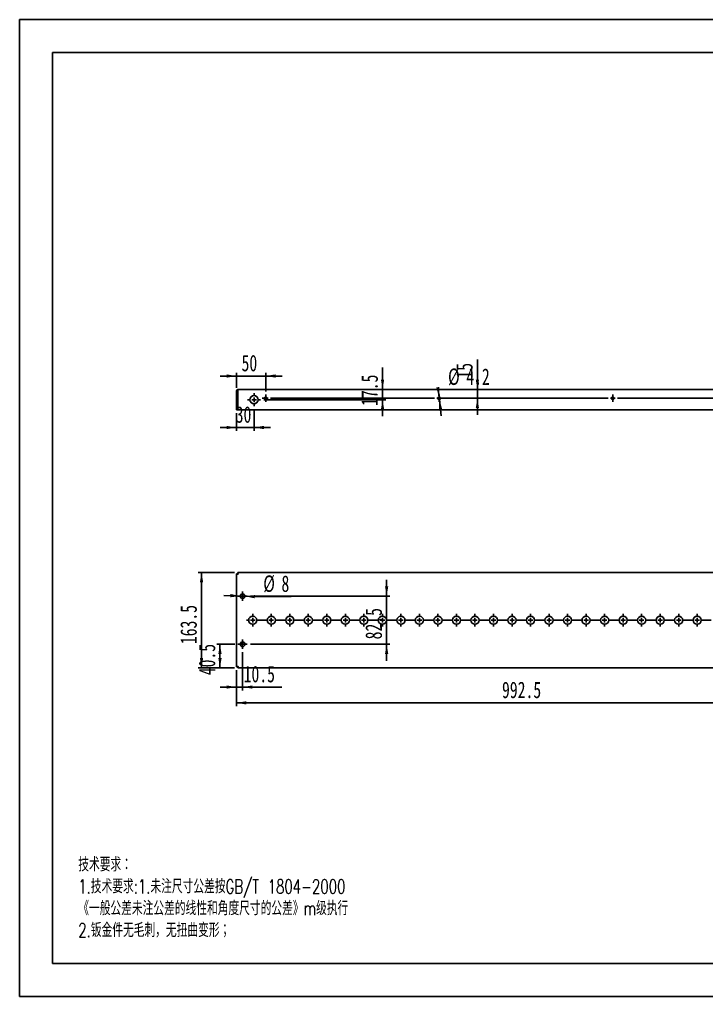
# Model space of a CAD drawing. Extents: x 0 to 2370, y 0 to 1676.
# Drawn here: x 0 to 1178, y 0 to 1676 of the extents above; entities that cross this region are included whole.
import ezdxf

# ---------------------------------------------------------------- set-up
doc = ezdxf.new("R2010")
doc.units = 0
doc.header["$LTSCALE"] = 5.641897
doc.layers.get('0').update_dxf_attribs({"linetype": 'CONTINUOUS'})
doc.layers.add('粗实线', color=7, linetype='CONTINUOUS')
doc.layers.add('细实线', color=7, linetype='CONTINUOUS')
doc.styles.add('SLDTEXTSTYLE0', font='TXT', dxfattribs={"width": 0.7, "bigfont": 'bigfont'})
doc.styles.add('SLDTEXTSTYLE6', font='TXT', dxfattribs={"width": 0.7})
doc.dimstyles.new('SLDDIMSTYLE0', dxfattribs={"dimtxt": 28.209484, "dimasz": 16.925691, "dimexe": 0, "dimexo": 0.0625, "dimgap": 7.052371, "dimtad": 2, "dimdec": 1, "dimrnd": 1e-09, "dimzin": 12, "dimtxsty": 'SLDTEXTSTYLE6', "dimsah": 1, "dimcen": 0.09, "dimazin": 3, "dimtfac": 1, "dimtdec": 1, "dimtofl": 0, "dimtmove": 0, "dimatfit": 3, "dimtolj": 1, "dimtzin": 12})
doc.dimstyles.new('SLDDIMSTYLE1', dxfattribs={"dimtxt": 28.209484, "dimasz": 16.925691, "dimexe": 0, "dimexo": 0.0625, "dimgap": 7.052371, "dimtad": 2, "dimdec": 1, "dimrnd": 1e-09, "dimzin": 12, "dimtxsty": 'SLDTEXTSTYLE6', "dimsah": 1, "dimcen": 0.09, "dimazin": 3, "dimtfac": 1, "dimtdec": 1, "dimtmove": 0, "dimatfit": 3, "dimtolj": 1, "dimtzin": 12})
doc.dimstyles.new('SLDDIMSTYLE2', dxfattribs={"dimtxt": 28.209484, "dimasz": 16.925691, "dimexe": 0, "dimexo": 0.0625, "dimgap": 7.052371, "dimtad": 0, "dimtih": 1, "dimtoh": 1, "dimdec": 1, "dimrnd": 1e-09, "dimzin": 12, "dimtxsty": 'SLDTEXTSTYLE6', "dimsah": 1, "dimcen": 0, "dimazin": 3, "dimtfac": 1, "dimtdec": 1, "dimtmove": 0, "dimatfit": 3, "dimtolj": 1, "dimtzin": 12})

# ---------------------------------------------------------------- blocks, each defined once
blk = doc.blocks.new('SW_NOTE_0')
at = {"layer": '细实线', "color": 0, "attachment_point": 1, "style": 'SLDTEXTSTYLE0'}
for s, insert, char_height in [('技术要求：', (0, 30.8), 23.88), ('1.技术要求:1.未注尺寸公差按GB/T 1804-2000', (0, -6.7), 23.884), ('《一般公差未注公差的线性和角度尺寸的公差》m级执行', (0, -44.2), 23.884), ('2.钣金件无毛刺，无扭曲变形；', (0, -81.7), 23.884)]:
    blk.add_mtext(s, dxfattribs=dict(at, insert=insert, char_height=char_height))
blk = doc.blocks.new('_D')
at = {"layer": '细实线'}
for p, q in [((372, 559.9), (372, 497.9)), ((1364.5, 559.9), (1364.5, 497.9)), ((1364.5, 503.6), (372, 503.6))]:
    blk.add_line(p, q, dxfattribs=at)
for points in [[(372, 503.6), (388.9, 500.8), (388.9, 506.4)], [(1364.5, 503.6), (1347.6, 506.4), (1347.6, 500.8)]]:
    blk.add_solid(points, dxfattribs=at)
at = {"layer": '细实线', "insert": (827.2, 540), "char_height": 28.21, "attachment_point": 1, "style": 'SLDTEXTSTYLE6'}
blk.add_mtext('992.5', dxfattribs=at)
blk = doc.blocks.new('_D_1')
at = {"layer": '细实线'}
for p, q in [((368.3, 727.1), (306.4, 727.1)), ((312, 563.6), (312, 727.1)), ((368.3, 563.6), (306.4, 563.6))]:
    blk.add_line(p, q, dxfattribs=at)
for points in [[(312, 727.1), (309.2, 710.2), (314.8, 710.2)], [(312, 563.6), (314.8, 580.5), (309.2, 580.5)]]:
    blk.add_solid(points, dxfattribs=at)
at = {"layer": '细实线', "insert": (275.6, 604.3), "char_height": 28.21, "attachment_point": 1, "rotation": 90, "style": 'SLDTEXTSTYLE6'}
blk.add_mtext('163.5', dxfattribs=at)
blk = doc.blocks.new('_D_5')
at = {"layer": '细实线'}
for p, q in [((629.4, 686.6), (629.4, 714.8)), ((396.2, 686.6), (635, 686.6)), ((629.4, 604.1), (629.4, 686.6)), ((396.2, 604.1), (635, 604.1)), ((629.4, 604.1), (629.4, 575.9))]:
    blk.add_line(p, q, dxfattribs=at)
for points in [[(629.4, 686.6), (632.2, 703.5), (626.6, 703.5)], [(629.4, 604.1), (626.6, 587.2), (632.2, 587.2)]]:
    blk.add_solid(points, dxfattribs=at)
at = {"layer": '细实线', "insert": (593, 612.5), "char_height": 28.21, "attachment_point": 1, "rotation": 90, "style": 'SLDTEXTSTYLE6'}
blk.add_mtext('82.5', dxfattribs=at)
blk = doc.blocks.new('_D_6')
at = {"layer": '细实线'}
for p, q in [((368.9, 604.1), (338, 604.1)), ((343.6, 563.6), (343.6, 604.1)), ((368.3, 563.6), (338, 563.6))]:
    blk.add_line(p, q, dxfattribs=at)
for points in [[(343.6, 604.1), (340.8, 587.2), (346.5, 587.2)], [(343.6, 563.6), (346.5, 580.5), (340.8, 580.5)]]:
    blk.add_solid(points, dxfattribs=at)
at = {"layer": '细实线', "insert": (307.3, 551), "char_height": 28.21, "attachment_point": 1, "rotation": 90, "style": 'SLDTEXTSTYLE6'}
blk.add_mtext('40.5', dxfattribs=at)
blk = doc.blocks.new('_D_7')
at = {"layer": '细实线'}
for p, q in [((382.5, 590.5), (382.5, 525)), ((372, 559.9), (372, 525)), ((372, 530.7), (343.8, 530.7)), ((372, 530.7), (382.5, 530.7)), ((382.5, 530.7), (449.8, 530.7))]:
    blk.add_line(p, q, dxfattribs=at)
for points in [[(372, 530.7), (355.1, 533.5), (355.1, 527.9)], [(382.5, 530.7), (399.4, 527.9), (399.4, 533.5)]]:
    blk.add_solid(points, dxfattribs=at)
at = {"layer": '细实线', "insert": (384.2, 567.1), "char_height": 28.21, "attachment_point": 1, "style": 'SLDTEXTSTYLE6'}
blk.add_mtext('10.5', dxfattribs=at)
blk = doc.blocks.new('_D_8')
at = {"layer": '细实线'}
for p, q in [((378.5, 686.8), (350.3, 687.9)), ((378.5, 686.8), (386.5, 686.4)), ((386.5, 686.4), (400.9, 685.8)), ((400.9, 685.8), (465.5, 685.8))]:
    blk.add_line(p, q, dxfattribs=at)
for points in [[(378.5, 686.8), (361.7, 690.3), (361.5, 684.7)], [(386.5, 686.4), (403.3, 682.9), (403.5, 688.5)]]:
    blk.add_solid(points, dxfattribs=at)
at = {"layer": '细实线', "attachment_point": 1, "style": 'SLDTEXTSTYLE6'}
for s, insert, char_height in [('%%c', (417.9, 722.2), 28.21), ('8', (449.1, 722.2), 28.2)]:
    blk.add_mtext(s, dxfattribs=dict(at, insert=insert, char_height=char_height))
blk = doc.blocks.new('SW_CENTERMARKSYMBOL_0')
at = {"layer": '细实线', "color": 0}
for p, q in [((-897, 0), (-900, 0)), ((-889, 0), (-893, 0)), ((-889, 8), (-889, 11)), ((-889, 0), (-889, 4)), ((-889, 0), (-889, -4)), ((-889, 0), (-885, 0)), ((-881, 0), (-865.25, 0)), ((-857.25, 0), (-861.25, 0)), ((-857.25, 8), (-857.25, 11)), ((-857.25, 0), (-857.25, 4)), ((-857.25, 0), (-857.25, -4)), ((-857.25, 0), (-853.25, 0)), ((-849.25, 0), (-833.5, 0)), ((-825.5, 0), (-829.5, 0)), ((-825.5, 8), (-825.5, 11)), ((-825.5, 0), (-825.5, 4)), ((-825.5, 0), (-825.5, -4)), ((-825.5, 0), (-821.5, 0)), ((-817.5, 0), (-801.75, 0)), ((-793.75, 0), (-797.75, 0)), ((-793.75, 8), (-793.75, 11)), ((-793.75, 0), (-793.75, 4)), ((-793.75, 0), (-793.75, -4)), ((-793.75, 0), (-789.75, 0)), ((-785.75, 0), (-770, 0)), ((-762, 0), (-766, 0)), ((-762, 8), (-762, 11)), ((-762, 0), (-762, 4)), ((-762, 0), (-762, -4)), ((-762, 0), (-758, 0)), ((-754, 0), (-738.25, 0)), ((-730.25, 0), (-734.25, 0)), ((-730.25, 8), (-730.25, 11)), ((-730.25, 0), (-730.25, 4)), ((-730.25, 0), (-730.25, -4)), ((-730.25, 0), (-726.25, 0)), ((-722.25, 0), (-706.5, 0)), ((-698.5, 0), (-702.5, 0)), ((-698.5, 8), (-698.5, 11)), ((-698.5, 0), (-698.5, 4)), ((-698.5, 0), (-698.5, -4)), ((-698.5, 0), (-694.5, 0)), ((-690.5, 0), (-674.75, 0)), ((-666.75, 0), (-670.75, 0)), ((-666.75, 8), (-666.75, 11)), ((-666.75, 0), (-666.75, 4)), ((-666.75, 0), (-666.75, -4)), ((-666.75, 0), (-662.75, 0)), ((-658.75, 0), (-643, 0)), ((-635, 0), (-639, 0)), ((-635, 8), (-635, 11)), ((-635, 0), (-635, 4)), ((-635, 0), (-635, -4)), ((-635, 0), (-631, 0)), ((-627, 0), (-611.25, 0)), ((-603.25, 0), (-607.25, 0)), ((-603.25, 8), (-603.25, 11)), ((-603.25, 0), (-603.25, 4)), ((-603.25, 0), (-603.25, -4)), ((-603.25, 0), (-599.25, 0)), ((-595.25, 0), (-579.5, 0)), ((-571.5, 0), (-575.5, 0)), ((-571.5, 8), (-571.5, 11)), ((-571.5, 0), (-571.5, 4)), ((-571.5, 0), (-571.5, -4)), ((-571.5, 0), (-567.5, 0)), ((-563.5, 0), (-547.75, 0)), ((-539.75, 0), (-543.75, 0)), ((-539.75, 8), (-539.75, 11)), ((-539.75, 0), (-539.75, 4)), ((-539.75, 0), (-539.75, -4)), ((-539.75, 0), (-535.75, 0)), ((-531.75, 0), (-516, 0)), ((-508, 0), (-512, 0)), ((-508, 8), (-508, 11)), ((-508, 0), (-508, 4)), ((-508, 0), (-508, -4)), ((-508, 0), (-504, 0)), ((-500, 0), (-484.25, 0)), ((-476.25, 0), (-480.25, 0)), ((-476.25, 8), (-476.25, 11)), ((-476.25, 0), (-476.25, 4)), ((-476.25, 0), (-476.25, -4)), ((-476.25, 0), (-472.25, 0)), ((-468.25, 0), (-452.5, 0)), ((-444.5, 0), (-448.5, 0)), ((-444.5, 8), (-444.5, 11)), ((-444.5, 0), (-444.5, 4)), ((-444.5, 0), (-444.5, -4)), ((-444.5, 0), (-440.5, 0)), ((-436.5, 0), (-420.75, 0)), ((-412.75, 0), (-416.75, 0)), ((-412.75, 8), (-412.75, 11)), ((-412.75, 0), (-412.75, 4)), ((-412.75, 0), (-412.75, -4)), ((-412.75, 0), (-408.75, 0)), ((-404.75, 0), (-389, 0)), ((-381, 0), (-385, 0)), ((-381, 8), (-381, 11)), ((-381, 0), (-381, 4)), ((-381, 0), (-381, -4)), ((-381, 0), (-377, 0)), ((-373, 0), (-357.25, 0)), ((-349.25, 0), (-353.25, 0)), ((-349.25, 8), (-349.25, 11)), ((-349.25, 0), (-349.25, 4)), ((-349.25, 0), (-349.25, -4)), ((-349.25, 0), (-345.25, 0)), ((-341.25, 0), (-325.5, 0)), ((-317.5, 0), (-321.5, 0)), ((-317.5, 8), (-317.5, 11)), ((-317.5, 0), (-317.5, 4)), ((-317.5, 0), (-317.5, -4)), ((-317.5, 0), (-313.5, 0)), ((-309.5, 0), (-293.75, 0)), ((-285.75, 0), (-289.75, 0)), ((-285.75, 8), (-285.75, 11)), ((-285.75, 0), (-285.75, 4)), ((-285.75, 0), (-285.75, -4)), ((-285.75, 0), (-281.75, 0)), ((-277.75, 0), (-262, 0)), ((-254, 0), (-258, 0)), ((-254, 8), (-254, 11)), ((-254, 0), (-254, 4)), ((-254, 0), (-254, -4)), ((-254, 0), (-250, 0)), ((-246, 0), (-230.25, 0)), ((-222.25, 0), (-226.25, 0)), ((-222.25, 8), (-222.25, 11)), ((-222.25, 0), (-222.25, 4)), ((-222.25, 0), (-222.25, -4)), ((-222.25, 0), (-218.25, 0)), ((-214.25, 0), (-198.5, 0)), ((-190.5, 0), (-194.5, 0)), ((-190.5, 8), (-190.5, 11)), ((-190.5, 0), (-190.5, 4)), ((-190.5, 0), (-190.5, -4)), ((-190.5, 0), (-186.5, 0)), ((-182.5, 0), (-166.75, 0)), ((-158.75, 0), (-162.75, 0)), ((-158.75, 8), (-158.75, 11)), ((-158.75, 0), (-158.75, 4)), ((-158.75, 0), (-158.75, -4)), ((-158.75, 0), (-154.75, 0)), ((-150.75, 0), (-135, 0)), ((-127, 0), (-131, 0)), ((-127, 8), (-127, 11)), ((-127, 0), (-127, 4)), ((-127, 0), (-127, -4)), ((-127, 0), (-123, 0)), ((-119, 0), (-103.25, 0)), ((-95.25, 0), (-99.25, 0)), ((-95.25, 8), (-95.25, 11)), ((-95.25, 0), (-95.25, 4)), ((-95.25, 0), (-95.25, -4)), ((-95.25, 0), (-91.25, 0)), ((-87.25, 0), (-71.5, 0)), ((-63.5, 0), (-67.5, 0)), ((-63.5, 8), (-63.5, 11)), ((-63.5, 0), (-63.5, 4)), ((-63.5, 0), (-63.5, -4)), ((-63.5, 0), (-59.5, 0)), ((-55.5, 0), (-39.75, 0)), ((-31.75, 0), (-35.75, 0)), ((-31.75, 8), (-31.75, 11)), ((-31.75, 0), (-31.75, 4)), ((-31.75, 0), (-31.75, -4)), ((-31.75, 0), (-27.75, 0)), ((-23.75, 0), (-8, 0)), ((0, 0), (-4, 0)), ((0, 8), (0, 11)), ((0, 0), (0, 4)), ((0, 0), (0, -4)), ((0, 0), (4, 0)), ((8, 0), (23.75, 0)), ((31.75, 0), (27.75, 0)), ((31.75, 8), (31.75, 11)), ((31.75, 0), (31.75, 4)), ((31.75, 0), (31.75, -4)), ((31.75, 0), (35.75, 0)), ((39.75, 0), (42.75, 0)), ((-889, -8), (-889, -11)), ((-857.25, -8), (-857.25, -11)), ((-825.5, -8), (-825.5, -11)), ((-793.75, -8), (-793.75, -11)), ((-762, -8), (-762, -11)), ((-730.25, -8), (-730.25, -11)), ((-698.5, -8), (-698.5, -11)), ((-666.75, -8), (-666.75, -11)), ((-635, -8), (-635, -11)), ((-603.25, -8), (-603.25, -11)), ((-571.5, -8), (-571.5, -11)), ((-539.75, -8), (-539.75, -11)), ((-508, -8), (-508, -11)), ((-476.25, -8), (-476.25, -11)), ((-444.5, -8), (-444.5, -11)), ((-412.75, -8), (-412.75, -11)), ((-381, -8), (-381, -11)), ((-349.25, -8), (-349.25, -11)), ((-317.5, -8), (-317.5, -11)), ((-285.75, -8), (-285.75, -11)), ((-254, -8), (-254, -11)), ((-222.25, -8), (-222.25, -11)), ((-190.5, -8), (-190.5, -11)), ((-158.75, -8), (-158.75, -11)), ((-127, -8), (-127, -11)), ((-95.25, -8), (-95.25, -11)), ((-63.5, -8), (-63.5, -11)), ((-31.75, -8), (-31.75, -11)), ((0, -8), (0, -11)), ((31.75, -8), (31.75, -11))]:
    blk.add_line(p, q, dxfattribs=at)
blk = doc.blocks.new('SW_CENTERMARKSYMBOL_1')
at = {"layer": '细实线', "color": 0}
for p, q in [((-4, 0), (-8, 0)), ((0, 0), (-4, 0)), ((0, 4), (0, 8)), ((0, 0), (0, 4)), ((0, 0), (0, -4)), ((0, 0), (4, 0)), ((4, 0), (8, 0)), ((0, -4), (0, -8))]:
    blk.add_line(p, q, dxfattribs=at)
blk = doc.blocks.new('SW_CENTERMARKSYMBOL_4')
at = {"layer": '细实线', "color": 0}
for p, q in [((-4, 0), (-8, 0)), ((0, 0), (-4, 0)), ((0, 4), (0, 8)), ((0, 0), (0, 4)), ((0, 0), (0, -4)), ((0, 0), (4, 0)), ((4, 0), (8, 0)), ((0, -4), (0, -8))]:
    blk.add_line(p, q, dxfattribs=at)
blk = doc.blocks.new('_D_13')
at = {"layer": '细实线'}
for p, q in [((372, 1064.2), (343.8, 1064.2)), ((372, 1044.1), (372, 1069.8)), ((372, 1064.2), (422, 1064.2)), ((422, 1037.9), (422, 1069.8)), ((422, 1064.2), (450.2, 1064.2))]:
    blk.add_line(p, q, dxfattribs=at)
for points in [[(372, 1064.2), (355.1, 1067), (355.1, 1061.4)], [(422, 1064.2), (438.9, 1061.4), (438.9, 1067)]]:
    blk.add_solid(points, dxfattribs=at)
at = {"layer": '细实线', "insert": (380.6, 1100.5), "char_height": 28.21, "attachment_point": 1, "style": 'SLDTEXTSTYLE6'}
blk.add_mtext('50', dxfattribs=at)
blk = doc.blocks.new('_D_14')
at = {"layer": '细实线'}
for p, q in [((402, 1007), (402, 970.3)), ((372, 1000.5), (372, 970.3)), ((372, 975.9), (343.8, 975.9)), ((402, 975.9), (372, 975.9)), ((402, 975.9), (430.2, 975.9))]:
    blk.add_line(p, q, dxfattribs=at)
for points in [[(372, 975.9), (355.1, 978.7), (355.1, 973.1)], [(402, 975.9), (418.9, 973.1), (418.9, 978.7)]]:
    blk.add_solid(points, dxfattribs=at)
at = {"layer": '细实线', "insert": (370.6, 1012.3), "char_height": 28.21, "attachment_point": 1, "style": 'SLDTEXTSTYLE6'}
blk.add_mtext('30', dxfattribs=at)
blk = doc.blocks.new('_D_15')
at = {"layer": '细实线'}
for p, q in [((785, 1041.1), (785, 1092.5)), ((785, 1026.1), (785, 1041.1)), ((719.1, 1026.1), (790.6, 1026.1)), ((785, 1026.1), (785, 997.9))]:
    blk.add_line(p, q, dxfattribs=at)
for points in [[(785, 1041.1), (787.8, 1058.1), (782.2, 1058.1)], [(785, 1026.1), (782.2, 1009.2), (787.8, 1009.2)]]:
    blk.add_solid(points, dxfattribs=at)
at = {"layer": '细实线', "insert": (748.6, 1059.7), "char_height": 28.21, "attachment_point": 1, "rotation": 90, "style": 'SLDTEXTSTYLE6'}
blk.add_mtext('15', dxfattribs=at)
blk = doc.blocks.new('_D_16')
at = {"layer": '细实线'}
for p, q in [((622.4, 1041.1), (622.4, 1078.6)), ((622.4, 1023.6), (622.4, 1041.1)), ((418.7, 1023.6), (628, 1023.6)), ((622.4, 1023.6), (622.4, 995.4))]:
    blk.add_line(p, q, dxfattribs=at)
for points in [[(622.4, 1041.1), (625.2, 1058.1), (619.6, 1058.1)], [(622.4, 1023.6), (619.6, 1006.7), (625.2, 1006.7)]]:
    blk.add_solid(points, dxfattribs=at)
at = {"layer": '细实线', "insert": (586, 1012.9), "char_height": 28.21, "attachment_point": 1, "rotation": 90, "style": 'SLDTEXTSTYLE6'}
blk.add_mtext('17.5', dxfattribs=at)
blk = doc.blocks.new('_D_18')
at = {"layer": '细实线'}
for p, q in [((719.3, 1028.2), (717.7, 1040.9)), ((717.7, 1040.9), (815.1, 1040.9)), ((719.8, 1024), (719.3, 1028.2)), ((719.8, 1024), (723.1, 996))]:
    blk.add_line(p, q, dxfattribs=at)
for points in [[(719.3, 1028.2), (720, 1045.4), (714.4, 1044.7)], [(719.8, 1024), (719, 1006.9), (724.6, 1007.6)]]:
    blk.add_solid(points, dxfattribs=at)
at = {"layer": '细实线', "char_height": 28.21, "attachment_point": 1, "style": 'SLDTEXTSTYLE6'}
for s, insert in [('%%c', (734.7, 1077.2)), ('4.2', (765.9, 1077.2))]:
    blk.add_mtext(s, dxfattribs=dict(at, insert=insert))
blk = doc.blocks.new('SW_CENTERMARKSYMBOL_7')
at = {"layer": '细实线', "color": 0}
for p, q in [((-8, 0), (-11, 0)), ((0, 0), (-4, 0)), ((0, 8), (0, 11)), ((0, 0), (0, 4)), ((0, 0), (0, -4)), ((0, 0), (4, 0)), ((8, 0), (11, 0)), ((0, -8), (0, -11))]:
    blk.add_line(p, q, dxfattribs=at)
blk = doc.blocks.new('SW_CENTERMARKSYMBOL_9')
at = {"layer": '细实线', "color": 0}
for p, q in [((-301.5, 0), (-303.6, 0)), ((-297.5, 0), (-301.5, 0)), ((-297.5, 4), (-297.5, 6.1)), ((-297.5, 0), (-297.5, 4)), ((-297.5, 0), (-297.5, -4)), ((-297.5, 0), (-293.5, 0)), ((-289.5, 0), (-8, 0)), ((0, 0), (-4, 0)), ((0, 4), (0, 6.1)), ((0, 0), (0, 4)), ((0, 0), (0, -4)), ((0, 0), (4, 0)), ((8, 0), (289.5, 0)), ((297.5, 0), (293.5, 0)), ((297.5, 4), (297.5, 6.1)), ((297.5, 0), (297.5, 4)), ((297.5, 0), (297.5, -4)), ((297.5, 0), (301.5, 0)), ((305.5, 0), (587, 0)), ((595, 0), (591, 0)), ((595, 4), (595, 6.1)), ((595, 0), (595, 4)), ((595, 0), (595, -4)), ((595, 0), (599, 0)), ((599, 0), (601.1, 0)), ((-297.5, -4), (-297.5, -6.1)), ((0, -4), (0, -6.1)), ((297.5, -4), (297.5, -6.1)), ((595, -4), (595, -6.1))]:
    blk.add_line(p, q, dxfattribs=at)

msp = doc.modelspace()

# ---------------------------------------------------------------- linework, layer by layer
at = {"color": 7, "linetype": 'CONTINUOUS'}
for p, q in [((374.67, 1041.13), (1361.85, 1041.13)), ((372.01, 1038.47), (372.01, 1006.13)), ((373.91, 1038.47), (372.01, 1038.47)), ((373.91, 1038.47), (373.91, 1006.13)), ((373.99, 1006.13), (373.99, 1038.47)), ((373.91, 1006.13), (372.01, 1006.13)), ((373.99, 1006.13), (1362.54, 1006.13)), ((373.91, 725.12), (372.01, 725.12)), ((372.01, 565.56), (372.01, 725.12)), ((373.99, 725.19), (373.99, 727.09)), ((373.99, 727.09), (1362.54, 727.09)), ((373.91, 565.56), (372.01, 565.56)), ((373.99, 565.49), (373.99, 563.59)), ((1362.54, 563.59), (373.99, 563.59))]:
    msp.add_line(p, q, dxfattribs=at)
for centre, radius in [((402.01, 1023.63), 7), ((422.01, 1026.13), 2.1), ((719.51, 1026.13), 2.1), ((1017.01, 1026.13), 2.1), ((382.51, 686.59), 4), ((399.86, 645.34), 7), ((431.61, 645.34), 7), ((463.36, 645.34), 7), ((495.11, 645.34), 7), ((526.86, 645.34), 7), ((558.61, 645.34), 7), ((590.36, 645.34), 7), ((622.11, 645.34), 7), ((653.86, 645.34), 7), ((685.61, 645.34), 7), ((717.36, 645.34), 7), ((749.11, 645.34), 7), ((780.86, 645.34), 7), ((812.61, 645.34), 7), ((844.36, 645.34), 7), ((876.11, 645.34), 7), ((907.86, 645.34), 7), ((939.61, 645.34), 7), ((971.36, 645.34), 7), ((1003.11, 645.34), 7), ((1034.86, 645.34), 7), ((1066.61, 645.34), 7), ((1098.36, 645.34), 7), ((1130.11, 645.34), 7), ((1161.86, 645.34), 7), ((382.51, 604.09), 4)]:
    msp.add_circle(centre, radius, dxfattribs=at)
for points, knots in [([(372.01, 1038.47), (372.01, 1038.82), (372.08, 1039.17), (372.35, 1039.81), (372.55, 1040.11), (373.04, 1040.6), (373.33, 1040.8), (373.98, 1041.06), (374.33, 1041.13), (374.67, 1041.13)], [0, 0, 0, 0, 0.25, 0.25, 0.5, 0.5, 0.75, 0.75, 1, 1, 1, 1]), ([(374.67, 1041.13), (374.62, 1041.13), (374.56, 1041.06), (374.44, 1040.8), (374.39, 1040.6), (374.27, 1040.11), (374.21, 1039.81), (374.1, 1039.17), (374.04, 1038.82), (373.99, 1038.47)], [0, 0, 0, 0, 0.25, 0.25, 0.5, 0.5, 0.75, 0.75, 1, 1, 1, 1]), ([(373.91, 1038.47), (373.92, 1038.57), (373.93, 1038.73), (374.02, 1038.85), (374.06, 1038.89)], [0, 0, 0, 0, 0.6645413, 1, 1, 1, 1]), ([(374.67, 724.43), (374.33, 724.49), (373.98, 724.55), (373.33, 724.66), (373.04, 724.72), (372.55, 724.83), (372.35, 724.89), (372.08, 725.01), (372.01, 725.06), (372.01, 725.12)], [0, 0, 0, 0, 0.25, 0.25, 0.5, 0.5, 0.75, 0.75, 1, 1, 1, 1]), ([(374.67, 724.43), (374.58, 724.49), (374.48, 724.55), (374.29, 724.66), (374.21, 724.72), (374.07, 724.83), (374.01, 724.89), (373.93, 725.01), (373.91, 725.06), (373.91, 725.12)], [0, 0, 0, 0, 0.25, 0.25, 0.5, 0.5, 0.75, 0.75, 1, 1, 1, 1]), ([(373.99, 727.09), (374.04, 727.09), (374.1, 727.02), (374.21, 726.76), (374.27, 726.56), (374.39, 726.07), (374.44, 725.77), (374.56, 725.13), (374.62, 724.78), (374.67, 724.43)], [0, 0, 0, 0, 0.25, 0.25, 0.5, 0.5, 0.75, 0.75, 1, 1, 1, 1]), ([(373.99, 725.19), (374.04, 725.19), (374.1, 725.17), (374.21, 725.1), (374.27, 725.04), (374.39, 724.9), (374.44, 724.82), (374.56, 724.63), (374.62, 724.53), (374.67, 724.43)], [0, 0, 0, 0, 0.25, 0.25, 0.5, 0.5, 0.75, 0.75, 1, 1, 1, 1]), ([(372.01, 565.56), (372.01, 565.62), (372.08, 565.68), (372.35, 565.79), (372.55, 565.85), (373.04, 565.97), (373.33, 566.02), (373.98, 566.14), (374.33, 566.2), (374.67, 566.25)], [0, 0, 0, 0, 0.25, 0.25, 0.5, 0.5, 0.75, 0.75, 1, 1, 1, 1]), ([(373.91, 565.56), (373.91, 565.62), (373.93, 565.68), (374.01, 565.79), (374.07, 565.85), (374.21, 565.97), (374.29, 566.02), (374.48, 566.14), (374.58, 566.2), (374.67, 566.25)], [0, 0, 0, 0, 0.25, 0.25, 0.5, 0.5, 0.75, 0.75, 1, 1, 1, 1]), ([(374.67, 566.25), (374.62, 565.9), (374.56, 565.56), (374.44, 564.91), (374.39, 564.62), (374.27, 564.13), (374.21, 563.93), (374.1, 563.66), (374.04, 563.59), (373.99, 563.59)], [0, 0, 0, 0, 0.25, 0.25, 0.5, 0.5, 0.75, 0.75, 1, 1, 1, 1]), ([(374.67, 566.25), (374.62, 566.15), (374.56, 566.05), (374.44, 565.87), (374.39, 565.79), (374.27, 565.65), (374.21, 565.59), (374.1, 565.51), (374.04, 565.49), (373.99, 565.49)], [0, 0, 0, 0, 0.25, 0.25, 0.5, 0.5, 0.75, 0.75, 1, 1, 1, 1])]:
    msp.add_open_spline(points, degree=3, knots=knots, dxfattribs=at)
at = {"layer": '粗实线'}
for p, q in [((56.42, 1619.22), (2313.18, 1619.22)), ((56.42, 1619.22), (56.42, 56.42)), ((56.42, 56.42), (2313.18, 56.42))]:
    msp.add_line(p, q, dxfattribs=at)
at = {"layer": '细实线'}
for p, q in [((0, 0), (0, 1675.64)), ((0, 1675.64), (2369.6, 1675.64)), ((0, 0), (2369.6, 0))]:
    msp.add_line(p, q, dxfattribs=at)

# ---------------------------------------------------------------- block references
for name, p in [('SW_CENTERMARKSYMBOL_7', (402.01, 1023.63)), ('SW_CENTERMARKSYMBOL_9', (719.51, 1026.13)), ('SW_CENTERMARKSYMBOL_4', (382.51, 686.59)), ('SW_CENTERMARKSYMBOL_0', (1288.86, 645.34)), ('SW_CENTERMARKSYMBOL_1', (382.51, 604.09)), ('SW_NOTE_0', (100.73, 207.46))]:
    msp.add_blockref(name, p, dxfattribs=at)

# ---------------------------------------------------------------- dimensions: what is measured, and where the dimension line sits
for base, p1, p2, picture, middle in [((422.01, 1064.18), (372.01, 1038.47), (422.01, 1032.23), '_D_13', (397.01, 1064.18)), ((372.01, 975.9), (402.01, 1012.63), (372.01, 1006.13), '_D_14', (387.01, 975.9)), ((382.51, 530.69), (372.01, 565.56), (382.51, 596.09), '_D_7', (417.01, 530.69))]:
    dim = msp.add_linear_dim(base=base, p1=p1, p2=p2, dimstyle='SLDDIMSTYLE1', dxfattribs=at)
    dim.commit()
    dim.dimension.update_dxf_attribs({"geometry": picture, "text_midpoint": middle, "dimtype": 160})
for base, p1, p2, angle, dimstyle, picture, middle in [((785, 1041.13), (713.41, 1026.13), (374.67, 1041.13), 90, 'SLDDIMSTYLE1', '_D_15', (785, 1076.07)), ((622.4, 1041.13), (413.01, 1023.63), (374.67, 1041.13), 90, 'SLDDIMSTYLE1', '_D_16', (622.4, 1045.75)), ((312.01, 727.09), (373.99, 563.59), (373.99, 727.09), 90, 'SLDDIMSTYLE0', '_D_1', (312.01, 645.34)), ((629.4, 686.59), (390.51, 604.09), (390.51, 686.59), 90, 'SLDDIMSTYLE1', '_D_5', (629.4, 645.34)), ((343.65, 604.09), (373.99, 563.59), (374.51, 604.09), 90, 'SLDDIMSTYLE0', '_D_6', (343.65, 583.84)), ((372.01, 503.59), (1364.51, 565.56), (372.01, 565.56), 0, 'SLDDIMSTYLE0', '_D', (868.26, 503.59))]:
    dim = msp.add_linear_dim(base=base, p1=p1, p2=p2, angle=angle, dimstyle=dimstyle, dxfattribs=at)
    dim.commit()
    dim.dimension.update_dxf_attribs({"geometry": picture, "text_midpoint": middle, "dimtype": 160})
for p1, p2, picture, middle in [((719.26, 1028.22), (719.77, 1024.05), '_D_18', (774.88, 1060.11)), ((386.51, 686.42), (378.52, 686.76), '_D_8', (441.67, 705.05))]:
    dim = msp.add_diameter_dim_2p(p1=p1, p2=p2, dimstyle='SLDDIMSTYLE2', dxfattribs=at)
    dim.commit()
    dim.dimension.update_dxf_attribs({"geometry": picture, "text_midpoint": middle, "dimtype": 163})

doc.saveas('drawing.dxf')
